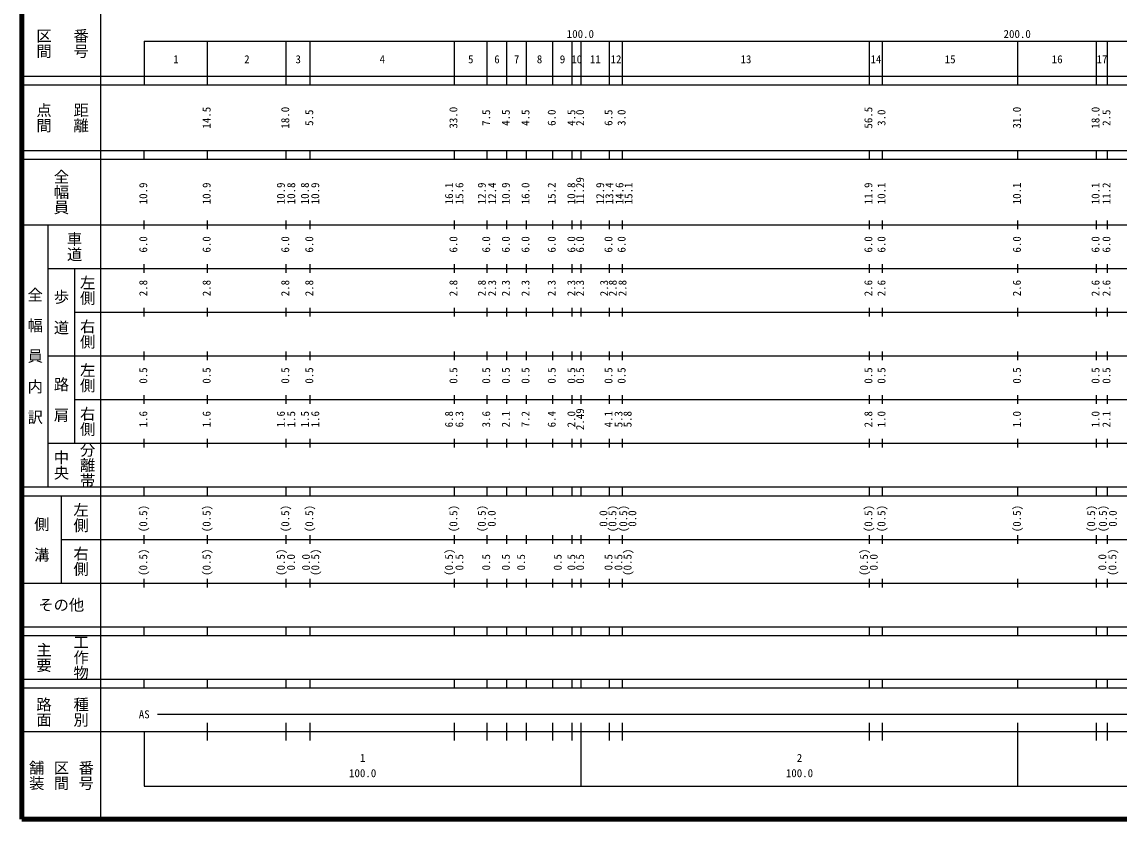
# Model space of a CAD drawing. Units: millimetres on the paper, enlarged 1000 times. Extents: x 40000 to 680000, y 20000 to 380000.
# Drawn here: x 40000 to 291165, y 20000 to 202409 of the extents above; entities that cross this region are included whole.
import ezdxf
from ezdxf.enums import TextEntityAlignment as Align

# ---------------------------------------------------------------- set-up
doc = ezdxf.new("R2010")
doc.units = ezdxf.units.MM
doc.header["$LTSCALE"] = 1000
doc.layers.add('M-TTL', color=2, linetype='Continuous', lineweight=140)
doc.layers.add('M-TTL-BAND', color=7, linetype='Continuous', lineweight=25)
doc.styles.add('@ＭＳ ゴシック', font='')
doc.styles.add('ＭＳ ゴシック', font='')
doc.styles.get('@ＭＳ ゴシック').set_extended_font_data('@MS Gothic')
doc.styles.get('ＭＳ ゴシック').set_extended_font_data('MS Gothic')

msp = doc.modelspace()

# ---------------------------------------------------------------- linework, layer by layer
at = {"layer": 'M-TTL'}
for p, q in [((40000, 380000), (40000, 20000)), ((40000, 20000), (680000, 20000))]:
    msp.add_line(p, q, dxfattribs=at)
at = {"layer": 'M-TTL-BAND'}
for p, q in [((58000, 370000), (58000, 20000)), ((68000, 198000), (579000, 198000)), ((68000, 198000), (68000, 188000)), ((82500, 188000), (82500, 198000)), ((100500, 188000), (100500, 198000)), ((106000, 188000), (106000, 198000)), ((139000, 188000), (139000, 198000)), ((146500, 188000), (146500, 198000)), ((151000, 188000), (151000, 198000)), ((155500, 188000), (155500, 198000)), ((161500, 188000), (161500, 198000)), ((166000, 188000), (166000, 198000)), ((168000, 188000), (168000, 198000)), ((174500, 188000), (174500, 198000)), ((177500, 188000), (177500, 198000)), ((234000, 188000), (234000, 198000)), ((237000, 188000), (237000, 198000)), ((268000, 188000), (268000, 198000)), ((286000, 188000), (286000, 198000)), ((288500, 188000), (288500, 198000)), ((40000, 190000), (579000, 190000)), ((40000, 188000), (579000, 188000)), ((40000, 173000), (579000, 173000)), ((40000, 171000), (579000, 171000)), ((68000, 171000), (68000, 173000)), ((82500, 171000), (82500, 173000)), ((100500, 171000), (100500, 173000)), ((106000, 171000), (106000, 173000)), ((139000, 171000), (139000, 173000)), ((146500, 171000), (146500, 173000)), ((151000, 171000), (151000, 173000)), ((155500, 171000), (155500, 173000)), ((161500, 171000), (161500, 173000)), ((166000, 171000), (166000, 173000)), ((168000, 171000), (168000, 173000)), ((174500, 171000), (174500, 173000)), ((177500, 171000), (177500, 173000)), ((234000, 171000), (234000, 173000)), ((237000, 171000), (237000, 173000)), ((268000, 171000), (268000, 173000)), ((286000, 171000), (286000, 173000)), ((288500, 171000), (288500, 173000)), ((40000, 156000), (579000, 156000)), ((46000, 96000), (46000, 156000)), ((68000, 155000), (68000, 157000)), ((82500, 155000), (82500, 157000)), ((100500, 155000), (100500, 157000)), ((106000, 155000), (106000, 157000)), ((139000, 155000), (139000, 157000)), ((146500, 155000), (146500, 157000)), ((151000, 155000), (151000, 157000)), ((155500, 155000), (155500, 157000)), ((161500, 155000), (161500, 157000)), ((166000, 155000), (166000, 157000)), ((168000, 155000), (168000, 157000)), ((174500, 155000), (174500, 157000)), ((177500, 155000), (177500, 157000)), ((234000, 155000), (234000, 157000)), ((237000, 155000), (237000, 157000)), ((268000, 155000), (268000, 157000)), ((286000, 155000), (286000, 157000)), ((288500, 155000), (288500, 157000)), ((46000, 146000), (579000, 146000)), ((52000, 146000), (52000, 106000)), ((68000, 145000), (68000, 147000)), ((82500, 145000), (82500, 147000)), ((100500, 145000), (100500, 147000)), ((106000, 145000), (106000, 147000)), ((139000, 145000), (139000, 147000)), ((146500, 145000), (146500, 147000)), ((151000, 145000), (151000, 147000)), ((155500, 145000), (155500, 147000)), ((161500, 145000), (161500, 147000)), ((166000, 145000), (166000, 147000)), ((168000, 145000), (168000, 147000)), ((174500, 145000), (174500, 147000)), ((177500, 145000), (177500, 147000)), ((234000, 145000), (234000, 147000)), ((237000, 145000), (237000, 147000)), ((268000, 145000), (268000, 147000)), ((286000, 145000), (286000, 147000)), ((288500, 145000), (288500, 147000)), ((52000, 136000), (579000, 136000)), ((68000, 135000), (68000, 137000)), ((82500, 135000), (82500, 137000)), ((100500, 135000), (100500, 137000)), ((106000, 135000), (106000, 137000)), ((139000, 135000), (139000, 137000)), ((146500, 135000), (146500, 137000)), ((151000, 135000), (151000, 137000)), ((155500, 135000), (155500, 137000)), ((161500, 135000), (161500, 137000)), ((166000, 135000), (166000, 137000)), ((168000, 135000), (168000, 137000)), ((174500, 135000), (174500, 137000)), ((177500, 135000), (177500, 137000)), ((234000, 135000), (234000, 137000)), ((237000, 135000), (237000, 137000)), ((268000, 135000), (268000, 137000)), ((286000, 135000), (286000, 137000)), ((288500, 135000), (288500, 137000)), ((46000, 126000), (579000, 126000)), ((68000, 125000), (68000, 127000)), ((82500, 125000), (82500, 127000)), ((100500, 125000), (100500, 127000)), ((106000, 125000), (106000, 127000)), ((139000, 125000), (139000, 127000)), ((146500, 125000), (146500, 127000)), ((151000, 125000), (151000, 127000)), ((155500, 125000), (155500, 127000)), ((161500, 125000), (161500, 127000)), ((166000, 125000), (166000, 127000)), ((168000, 125000), (168000, 127000)), ((174500, 125000), (174500, 127000)), ((177500, 125000), (177500, 127000)), ((234000, 125000), (234000, 127000)), ((237000, 125000), (237000, 127000)), ((268000, 125000), (268000, 127000)), ((286000, 125000), (286000, 127000)), ((288500, 125000), (288500, 127000)), ((52000, 116000), (579000, 116000)), ((68000, 115000), (68000, 117000)), ((82500, 115000), (82500, 117000)), ((100500, 115000), (100500, 117000)), ((106000, 115000), (106000, 117000)), ((139000, 115000), (139000, 117000)), ((146500, 115000), (146500, 117000)), ((151000, 115000), (151000, 117000)), ((155500, 115000), (155500, 117000)), ((161500, 115000), (161500, 117000)), ((166000, 115000), (166000, 117000)), ((168000, 115000), (168000, 117000)), ((174500, 115000), (174500, 117000)), ((177500, 115000), (177500, 117000)), ((234000, 115000), (234000, 117000)), ((237000, 115000), (237000, 117000)), ((268000, 115000), (268000, 117000)), ((286000, 115000), (286000, 117000)), ((288500, 115000), (288500, 117000)), ((46000, 106000), (579000, 106000)), ((68000, 105000), (68000, 107000)), ((82500, 105000), (82500, 107000)), ((100500, 105000), (100500, 107000)), ((106000, 105000), (106000, 107000)), ((139000, 105000), (139000, 107000)), ((146500, 105000), (146500, 107000)), ((151000, 105000), (151000, 107000)), ((155500, 105000), (155500, 107000)), ((161500, 105000), (161500, 107000)), ((166000, 105000), (166000, 107000)), ((168000, 105000), (168000, 107000)), ((174500, 105000), (174500, 107000)), ((177500, 105000), (177500, 107000)), ((234000, 105000), (234000, 107000)), ((237000, 105000), (237000, 107000)), ((268000, 105000), (268000, 107000)), ((286000, 105000), (286000, 107000)), ((288500, 105000), (288500, 107000)), ((40000, 96000), (579000, 96000)), ((68000, 94000), (68000, 96000)), ((82500, 94000), (82500, 96000)), ((100500, 94000), (100500, 96000)), ((106000, 94000), (106000, 96000)), ((139000, 94000), (139000, 96000)), ((146500, 94000), (146500, 96000)), ((151000, 94000), (151000, 96000)), ((155500, 94000), (155500, 96000)), ((161500, 94000), (161500, 96000)), ((166000, 94000), (166000, 96000)), ((168000, 94000), (168000, 96000)), ((174500, 94000), (174500, 96000)), ((177500, 94000), (177500, 96000)), ((234000, 94000), (234000, 96000)), ((237000, 94000), (237000, 96000)), ((268000, 94000), (268000, 96000)), ((286000, 94000), (286000, 96000)), ((288500, 94000), (288500, 96000)), ((40000, 94000), (579000, 94000)), ((49000, 94000), (49000, 74000)), ((49000, 84000), (579000, 84000)), ((68000, 83000), (68000, 85000)), ((82500, 83000), (82500, 85000)), ((100500, 83000), (100500, 85000)), ((106000, 83000), (106000, 85000)), ((139000, 83000), (139000, 85000)), ((146500, 83000), (146500, 85000)), ((151000, 83000), (151000, 85000)), ((155500, 83000), (155500, 85000)), ((161500, 83000), (161500, 85000)), ((166000, 83000), (166000, 85000)), ((168000, 83000), (168000, 85000)), ((174500, 83000), (174500, 85000)), ((177500, 83000), (177500, 85000)), ((234000, 83000), (234000, 85000)), ((237000, 83000), (237000, 85000)), ((268000, 83000), (268000, 85000)), ((286000, 83000), (286000, 85000)), ((288500, 83000), (288500, 85000)), ((40000, 74000), (579000, 74000)), ((68000, 73000), (68000, 75000)), ((82500, 73000), (82500, 75000)), ((100500, 73000), (100500, 75000)), ((106000, 73000), (106000, 75000)), ((139000, 73000), (139000, 75000)), ((146500, 73000), (146500, 75000)), ((151000, 73000), (151000, 75000)), ((155500, 73000), (155500, 75000)), ((161500, 73000), (161500, 75000)), ((166000, 73000), (166000, 75000)), ((168000, 73000), (168000, 75000)), ((174500, 73000), (174500, 75000)), ((177500, 73000), (177500, 75000)), ((234000, 73000), (234000, 75000)), ((237000, 73000), (237000, 75000)), ((268000, 73000), (268000, 75000)), ((286000, 73000), (286000, 75000)), ((288500, 73000), (288500, 75000)), ((40000, 64000), (579000, 64000)), ((68000, 62000), (68000, 64000)), ((82500, 62000), (82500, 64000)), ((100500, 62000), (100500, 64000)), ((106000, 62000), (106000, 64000)), ((139000, 62000), (139000, 64000)), ((146500, 62000), (146500, 64000)), ((151000, 62000), (151000, 64000)), ((155500, 62000), (155500, 64000)), ((161500, 62000), (161500, 64000)), ((166000, 62000), (166000, 64000)), ((168000, 62000), (168000, 64000)), ((174500, 62000), (174500, 64000)), ((177500, 62000), (177500, 64000)), ((234000, 62000), (234000, 64000)), ((237000, 62000), (237000, 64000)), ((268000, 62000), (268000, 64000)), ((286000, 62000), (286000, 64000)), ((288500, 62000), (288500, 64000)), ((40000, 62000), (579000, 62000)), ((40000, 52000), (579000, 52000)), ((68000, 50000), (68000, 52000)), ((82500, 50000), (82500, 52000)), ((100500, 50000), (100500, 52000)), ((106000, 50000), (106000, 52000)), ((139000, 50000), (139000, 52000)), ((146500, 50000), (146500, 52000)), ((151000, 50000), (151000, 52000)), ((155500, 50000), (155500, 52000)), ((161500, 50000), (161500, 52000)), ((166000, 50000), (166000, 52000)), ((168000, 50000), (168000, 52000)), ((174500, 50000), (174500, 52000)), ((177500, 50000), (177500, 52000)), ((234000, 50000), (234000, 52000)), ((237000, 50000), (237000, 52000)), ((268000, 50000), (268000, 52000)), ((286000, 50000), (286000, 52000)), ((288500, 50000), (288500, 52000)), ((40000, 50000), (579000, 50000)), ((71000, 44000), (565000, 44000)), ((82500, 38000), (82500, 42000)), ((100500, 38000), (100500, 42000)), ((106000, 38000), (106000, 42000)), ((139000, 38000), (139000, 42000)), ((146500, 38000), (146500, 42000)), ((151000, 38000), (151000, 42000)), ((155500, 38000), (155500, 42000)), ((161500, 38000), (161500, 42000)), ((166000, 38000), (166000, 42000)), ((168000, 27500), (168000, 42000)), ((174500, 38000), (174500, 42000)), ((177500, 38000), (177500, 42000)), ((234000, 38000), (234000, 42000)), ((237000, 38000), (237000, 42000)), ((268000, 27500), (268000, 42000)), ((286000, 38000), (286000, 42000)), ((288500, 38000), (288500, 42000)), ((40000, 40000), (579000, 40000)), ((68000, 40000), (68000, 27500)), ((68000, 27500), (579000, 27500))]:
    msp.add_line(p, q, dxfattribs=at)

# ---------------------------------------------------------------- texts
at = {"layer": 'M-TTL-BAND', "style": '@ＭＳ ゴシック'}
for s, p in [('区間', (45000, 197500)), ('番号', (53500, 197500)), ('点間', (45000, 180500)), ('距離', (53500, 180500)), ('全幅員', (49000, 163500)), ('車道', (52000, 151000)), ('左側', (55000, 141000)), ('全\u3000幅\u3000員\u3000内\u3000訳', (43000, 126000)), ('歩\u3000道', (49000, 136000)), ('右側', (55000, 131000)), ('左側', (55000, 121000)), ('路\u3000肩', (49000, 116000)), ('右側', (55000, 111000)), ('分離帯', (55000, 101000)), ('中央', (49000, 101000)), ('左側', (53500, 89000)), ('側\u3000溝', (44500, 84000)), ('右側', (53500, 79000)), ('主要', (45000, 57000)), ('工作物', (53500, 57000)), ('路面', (45000, 44500)), ('種別', (53500, 44500)), ('舗装', (43333, 30000)), ('区間', (49000, 30000)), ('番号', (54667, 30000))]:
    msp.add_text(s, height=2566, rotation=270, dxfattribs=at).set_placement(p, align=Align.MIDDLE_CENTER)
at = {"layer": 'M-TTL-BAND', "style": 'ＭＳ ゴシック'}
for s, p in [('100.0', (167844, 198195)), ('200.0', (267844, 198195)), ('1', (75250, 192405)), ('2', (91500, 192405)), ('3', (103250, 192405)), ('4', (122500, 192405)), ('5', (142750, 192405)), ('6', (148750, 192405)), ('7', (153250, 192405)), ('8', (158500, 192405)), ('9', (163750, 192405)), ('10', (167000, 192405)), ('11', (171250, 192405)), ('12', (176000, 192405)), ('13', (205750, 192405)), ('14', (235500, 192405)), ('15', (252500, 192405)), ('16', (277000, 192405)), ('17', (287250, 192405)), ('AS', (68000, 42500)), ('1', (118000, 32523)), ('2', (218000, 32523)), ('100.0', (118000, 29033)), ('100.0', (218000, 29033))]:
    msp.add_text(s, height=1833, dxfattribs=at).set_placement(p, align=Align.BOTTOM_CENTER)
for s, p in [('14.5', (83732, 180500)), ('18.0', (101732, 180500)), ('5.5', (107232, 180500)), ('33.0', (140232, 180500)), ('7.5', (147732, 180500)), ('4.5', (152232, 180500)), ('4.5', (156732, 180500)), ('6.0', (162732, 180500)), ('4.5', (167232, 180500)), ('2.0', (169232, 180500)), ('6.5', (175732, 180500)), ('3.0', (178732, 180500)), ('56.5', (235232, 180500)), ('3.0', (238232, 180500)), ('31.0', (269232, 180500)), ('18.0', (287232, 180500)), ('2.5', (289732, 180500)), ('11.29', (169232, 163777)), ('10.9', (69232, 163174)), ('10.9', (83732, 163174)), ('10.9', (100732, 163174)), ('10.8', (103102, 163174)), ('10.8', (106232, 163174)), ('10.9', (108602, 163174)), ('16.1', (139232, 163174)), ('15.6', (141602, 163174)), ('12.9', (146732, 163174)), ('12.4', (149102, 163174)), ('10.9', (152232, 163174)), ('16.0', (156732, 163174)), ('15.2', (162732, 163174)), ('10.8', (167232, 163174)), ('12.9', (173829, 163174)), ('13.4', (175930, 163174)), ('14.6', (178253, 163174)), ('15.1', (180316, 163174)), ('11.9', (235232, 163174)), ('10.1', (238232, 163174)), ('10.1', (269232, 163174)), ('10.1', (287232, 163174)), ('11.2', (289732, 163174)), ('6.0', (69232, 151500)), ('6.0', (83732, 151500)), ('6.0', (101732, 151500)), ('6.0', (107232, 151500)), ('6.0', (140232, 151500)), ('6.0', (147732, 151500)), ('6.0', (152232, 151500)), ('6.0', (156732, 151500)), ('6.0', (162732, 151500)), ('6.0', (167232, 151500)), ('6.0', (169232, 151500)), ('6.0', (175732, 151500)), ('6.0', (178732, 151500)), ('6.0', (235232, 151500)), ('6.0', (238232, 151500)), ('6.0', (269232, 151500)), ('6.0', (287232, 151500)), ('6.0', (289732, 151500)), ('2.8', (69232, 141500)), ('2.8', (83732, 141500)), ('2.8', (101732, 141500)), ('2.8', (107232, 141500)), ('2.8', (140232, 141500)), ('2.8', (146732, 141500)), ('2.3', (149102, 141500)), ('2.3', (152232, 141500)), ('2.3', (156732, 141500)), ('2.3', (162732, 141500)), ('2.3', (167232, 141500)), ('2.3', (169232, 141500)), ('2.3', (174732, 141500)), ('2.8', (176706, 141500)), ('2.8', (178933, 141500)), ('2.6', (235232, 141500)), ('2.6', (238232, 141500)), ('2.6', (269232, 141500)), ('2.6', (287232, 141500)), ('2.6', (289732, 141500)), ('0.5', (69232, 121500)), ('0.5', (83732, 121500)), ('0.5', (101732, 121500)), ('0.5', (107232, 121500)), ('0.5', (140232, 121500)), ('0.5', (147732, 121500)), ('0.5', (152232, 121500)), ('0.5', (156732, 121500)), ('0.5', (162732, 121500)), ('0.5', (167232, 121500)), ('0.5', (169232, 121500)), ('0.5', (175732, 121500)), ('0.5', (178732, 121500)), ('0.5', (235232, 121500)), ('0.5', (238232, 121500)), ('0.5', (269232, 121500)), ('0.5', (287232, 121500)), ('0.5', (289732, 121500)), ('1.6', (69232, 111500)), ('1.6', (83732, 111500)), ('1.6', (100732, 111500)), ('1.5', (103102, 111500)), ('1.5', (106232, 111500)), ('1.6', (108602, 111500)), ('6.8', (139232, 111500)), ('6.3', (141602, 111500)), ('3.6', (147732, 111500)), ('2.1', (152232, 111500)), ('7.2', (156732, 111500)), ('6.4', (162732, 111500)), ('2.0', (167232, 111500)), ('2.49', (169232, 111500)), ('4.1', (175732, 111500)), ('5.3', (178026, 111500)), ('5.8', (180102, 111500)), ('2.8', (235232, 111500)), ('1.0', (238232, 111500)), ('1.0', (269232, 111500)), ('1.0', (287232, 111500)), ('2.1', (289732, 111500)), ('(0.5)', (69232, 88764)), ('(0.5)', (83732, 88764)), ('(0.5)', (101732, 88764)), ('(0.5)', (107232, 88764)), ('(0.5)', (140232, 88764)), ('(0.5)', (146732, 88764)), ('0.0', (148997, 88764)), ('0.0', (174575, 88764)), ('(0.5)', (176638, 88764)), ('(0.5)', (179119, 88764)), ('0.0', (181186, 88764)), ('(0.5)', (235232, 88764)), ('(0.5)', (238232, 88764)), ('(0.5)', (269232, 88764)), ('(0.5)', (286235, 88764)), ('(0.5)', (288925, 88764)), ('0.0', (291190, 88764)), ('(0.5)', (69232, 78764)), ('(0.5)', (83732, 78764)), ('(0.5)', (100732, 78764)), ('0.0', (103052, 78764)), ('0.0', (106492, 78764)), ('(0.5)', (108602, 78764)), ('(0.5)', (139232, 78764)), ('0.5', (141602, 78764)), ('0.5', (147732, 78764)), ('0.5', (152232, 78764)), ('0.5', (155732, 78764)), ('0.5', (164102, 78764)), ('0.5', (167232, 78764)), ('0.5', (169232, 78764)), ('0.5', (175732, 78764)), ('0.5', (178003, 78764)), ('(0.5)', (180102, 78764)), ('(0.5)', (234232, 78764)), ('0.0', (236462, 78764)), ('0.0', (288782, 78764)), ('(0.5)', (291102, 78764))]:
    msp.add_text(s, height=1833, rotation=90, dxfattribs=at).set_placement(p, align=Align.BOTTOM_CENTER)
msp.add_text('その他', height=2566, dxfattribs=at).set_placement((49000, 69000), align=Align.MIDDLE_CENTER)

doc.saveas('drawing.dxf')
